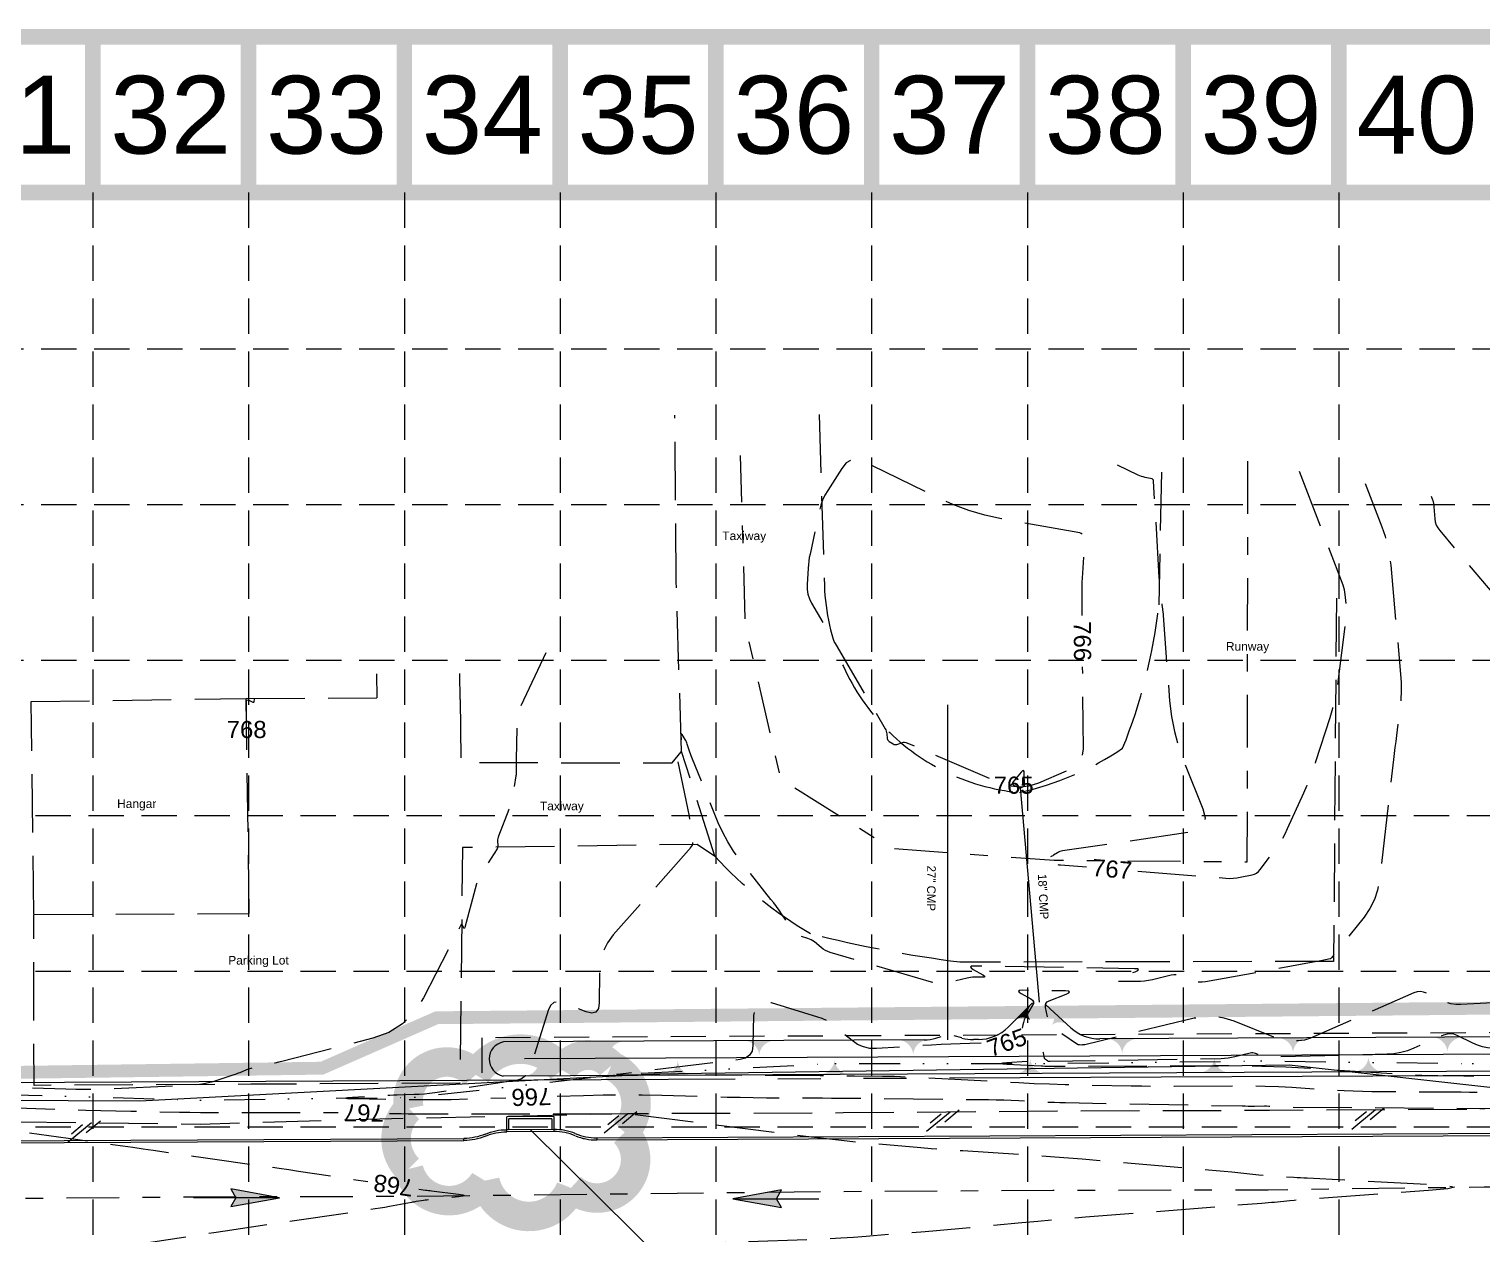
# Model space of a CAD drawing. Header units: feet. Extents: x 47819 to 50150, y 49272 to 50730.
# Drawn here: x 48969.5 to 49308.6, y 50448.3 to 50729.7 of the extents above; entities that cross this region are included whole.
import ezdxf
from ezdxf.enums import TextEntityAlignment as Align

# ---------------------------------------------------------------- set-up
doc = ezdxf.new("R2010")
doc.units = ezdxf.units.FT
doc.header["$MEASUREMENT"] = 0
for name, pattern in [('DGN Style 2', [13.64237, 8.185422, -5.456948]), ('DGN Style 3', [19.099317, 13.64237, -5.456948]), ('DGN Style 6', [25.947787, 0.013642, -5.456948, 9.549659, -5.456948, 0.013642, -5.456948]), ('DGN Style 7', [27.284739, 12.278133, -5.456948, 4.092711, -5.456948]), ('HIDDEN', [0.375, 0.25, -0.125]), ('R W Line', [250, 200, -10, 10, -10, 10, -10])]:
    doc.linetypes.add(name, pattern=pattern)
for name, color, linetype in [('BASE', 7, 'Continuous'), ('GRID', 254, 'HIDDEN'), ('LEGEND', 7, 'Continuous')]:
    doc.layers.add(name, color=color, linetype=linetype)
for name, color, linetype, lineweight in [('Level 1', 1, 'Continuous', 0), ('Level 13', 1, 'Continuous', 0), ('Level 14', 1, 'Continuous', 0), ('Level 21', 1, 'Continuous', 0), ('Level 22', 1, 'Continuous', 0), ('Level 30', 1, 'Continuous', 0), ('Level 4', 1, 'Continuous', 0), ('Level 43', 1, 'Continuous', 0), ('Level 45', 1, 'Continuous', 0), ('Level 52', 1, 'Continuous', 0), ('Level 63', 1, 'Continuous', 0), ('Level 8', 1, 'Continuous', 0)]:
    doc.layers.add(name, color=color, linetype=linetype, lineweight=lineweight)
doc.styles.get("Standard").update_dxf_attribs({"font": 'ARIAL.TTF'})
doc.styles.add('Style-WORKING', font='WORKING.shx')
doc.linetypes.add('{-BT-}', pattern='A,20,-3,["BT",Style-WORKING,S=3,R=0,X=-2.504,Y=-1.5],-3', length=26)

msp = doc.modelspace()

# ---------------------------------------------------------------- hatches: boundary and pattern name
at = {"layer": 'Level 30', "linetype": 'Continuous', "lineweight": 0}
for points in [[(49203.61, 50502.01, 0.448688), (49203.57, 50497.85, 0.448688), (49199.41, 50497.98), (49199.4, 50497.98)], [(49212.05, 50496.9, 0.448688), (49207.89, 50496.71, 0.448688), (49207.8, 50500.87), (49207.8, 50500.87)], [(49108.69, 50493.26, 0.448688), (49104.82, 50489.31, 0.448688), (49100.96, 50493.26)], [(49143.8, 50493.43, 0.448688), (49139.94, 50489.48, 0.448688), (49136.08, 50493.43)], [(49179.72, 50493.61, 0.448688), (49175.86, 50489.66, 0.448688), (49172, 50493.61)], [(49228.52, 50493.86, 0.448688), (49224.66, 50489.9, 0.448688), (49220.8, 50493.86)], [(49268.4, 50494.06, 0.448688), (49264.54, 50490.1, 0.448688), (49260.68, 50494.06)], [(49304.44, 50494.24, 0.448688), (49300.57, 50490.28, 0.448688), (49296.71, 50494.24)], [(49084.71, 50485.18, 0.448688), (49088.57, 50489.13, 0.448688), (49092.43, 50485.18)], [(49117.08, 50485.34, 0.448688), (49120.94, 50489.29, 0.448688), (49124.8, 50485.34)], [(49153.67, 50485.52, 0.448688), (49157.53, 50489.48, 0.448688), (49161.39, 50485.52)], [(49199.35, 50485.75, 0.448688), (49203.21, 50489.7, 0.448688), (49207.07, 50485.75)], [(49242.3, 50485.96, 0.448688), (49246.16, 50489.92, 0.448688), (49250.02, 50485.96)], [(49278.28, 50486.14, 0.448688), (49282.14, 50490.1, 0.448688), (49286, 50486.14)]]:
    msp.add_hatch(color=5, dxfattribs=at).paths.add_polyline_path(points)
at = {"layer": 'Level 52', "linetype": 'Continuous', "lineweight": 0}
for points in [[(49016.62, 50458.81), (49017.76, 50456.74), (49016.62, 50454.67), (49027.97, 50456.74)], [(49145.12, 50454.46), (49143.98, 50456.52), (49145.12, 50458.6), (49133.77, 50456.53)]]:
    msp.add_hatch(color=7, dxfattribs=at).paths.add_polyline_path(points)

# ---------------------------------------------------------------- linework, layer by layer
at = {"layer": 'BASE', "const_width": 3.64}
for points in [[(47820.86, 49273.44), (50147.9, 49273.44), (50147.9, 50727.84), (47820.86, 50727.84)], [(47857.14, 49309.79), (50111.64, 49309.73), (50111.6, 50691.5), (47857.6, 50691.54)]]:
    msp.add_lwpolyline(points, close=True, dxfattribs=at)
for points in [[(48984.38, 50691.48), (48984.38, 50727.84)], [(49020.74, 50691.48), (49020.74, 50727.84)], [(49057.1, 50691.48), (49057.1, 50727.84)], [(49093.46, 50691.48), (49093.46, 50727.84)], [(49129.82, 50691.48), (49129.82, 50727.84)], [(49166.18, 50691.48), (49166.18, 50727.84)], [(49202.54, 50691.48), (49202.54, 50727.84)], [(49238.9, 50691.48), (49238.9, 50727.84)], [(49275.26, 50691.48), (49275.26, 50727.84)]]:
    msp.add_lwpolyline(points, dxfattribs=at)
at = {"layer": 'GRID', "color": 252, "linetype": 'HIDDEN', "lineweight": 0, "ltscale": 33}
for p, q in [((48984.38, 50691.48), (48984.38, 49418.72)), ((49020.74, 50691.48), (49020.74, 49418.72)), ((49057.1, 50691.48), (49057.1, 49418.72)), ((49093.46, 50691.48), (49093.46, 49418.72)), ((49129.82, 50691.48), (49129.82, 49418.72)), ((49166.18, 50691.48), (49166.18, 49418.72)), ((49202.54, 50691.48), (49202.54, 49418.72)), ((49238.9, 50691.48), (49238.9, 49418.72)), ((49275.26, 50691.48), (49275.26, 49418.72)), ((47858.56, 50655), (50112.88, 50655)), ((47858.56, 50618.64), (50112.88, 50618.64)), ((47858.56, 50582.28), (50112.88, 50582.28)), ((47857.22, 50546.04), (50111.54, 50546.04)), ((47857.22, 50509.68), (50111.54, 50509.68)), ((47857.22, 50473.32), (50111.54, 50473.32))]:
    msp.add_line(p, q, dxfattribs=at)
at = {"layer": 'LEGEND', "color": 170, "ltscale": 100, "const_width": 6.89}
msp.add_lwpolyline([(49073.75, 50485.44, 0.520567), (49073.75, 50485.44, 0.765195), (49058.16, 50477.59, 0.417879), (49058.06, 50463.46, 0.6649), (49075.88, 50460.74, 0.744833), (49095.98, 50459.05, 0.975642), (49108.5, 50471.99, 0.520567), (49105.39, 50487.57, 0.520567), (49093.95, 50486.53, 0.540264), (49073.75, 50485.44)], format="xyb", close=True, dxfattribs=at)
at = {"layer": 'Level 1', "color": 253, "linetype": 'DGN Style 7', "lineweight": 0, "flags": 128}
for points in [[(49253.91, 50628.74), (49253.85, 50571.22), (49253.79, 50535.12), (49208.76, 50535.51), (49170.92, 50538.24), (49145.03, 50554.39), (49136.71, 50590.43), (49135.58, 50630.04)], [(47886.91, 50451.69), (47903.12, 50451.73), (47952.27, 50452.33), (48005.73, 50452.3), (48055.73, 50452.68), (48128.69, 50452.89), (48181.57, 50453.22), (48362.07, 50454.27), (48413.92, 50454.23), (48463.9, 50454.62), (48513.7, 50454.83), (48562.97, 50455.28), (48613.81, 50455.44), (48665.23, 50455.82), (48709.4, 50454.27), (48747.01, 50455.15), (48810.68, 50455.63), (48860.54, 50456), (48910.08, 50456.16), (48958.6, 50456.55), (49009.67, 50456.96), (49059.25, 50457.11), (49108.65, 50457.69), (49158.42, 50458.22), (49208.5, 50458.52), (49258.75, 50458.63), (49309.17, 50459.28), (49359.34, 50459.39), (49409.52, 50459.97), (49461, 50460.23), (49511.13, 50460.45), (49562.4, 50460.61), (49612.73, 50461.19), (49662.55, 50461.58), (49712.79, 50461.63), (49763.97, 50462.42), (49814.97, 50462.05), (49865.16, 50462.48), (49916.23, 50462.88), (49966.65, 50462.95), (50016.35, 50463.19), (50066.88, 50463.31), (50068.94, 50463.32)]]:
    msp.add_lwpolyline(points, dxfattribs=at)
at = {"layer": 'Level 13', "color": 7, "linetype": 'DGN Style 3', "lineweight": 0}
for p, q in [((49120.56, 50600.56), (49120.23, 50639.49)), ((49153.92, 50639.68), (49155.15, 50599.7)), ((49233.8, 50626.19), (49233.19, 50595.22)), ((49121.79, 50560.97), (49120.56, 50600.56)), ((49274.67, 50596.78), (49273.99, 50511.9)), ((49050.61, 50579.06), (49050.64, 50573.48)), ((49070.14, 50573.13), (49070.07, 50579.17)), ((49020.19, 50573.3), (49050.64, 50573.48)), ((49129.56, 50536.52), (49121.79, 50560.97)), ((49234.43, 50511.86), (49186.78, 50511.73)), ((49273.99, 50511.9), (49234.43, 50511.86)), ((49109.26, 50476.34), (49103.77, 50471.79)), ((49107.17, 50475.9), (49104.58, 50473.76)), ((49111.36, 50476.77), (49108.02, 50474)), ((49184.48, 50476.73), (49178.99, 50472.19)), ((49182.39, 50476.3), (49179.8, 50474.15)), ((49186.57, 50477.17), (49183.23, 50474.4)), ((49283.75, 50477.25), (49278.26, 50472.7)), ((49281.66, 50476.81), (49279.07, 50474.67)), ((49285.85, 50477.68), (49282.51, 50474.91)), ((48984.06, 50474.2), (48978.57, 50469.66)), ((48981.97, 50473.77), (48979.38, 50471.62)), ((48986.15, 50474.64), (48982.81, 50471.87))]:
    msp.add_line(p, q, dxfattribs=at)
at = {"layer": 'Level 13', "color": 7, "linetype": 'Continuous', "lineweight": 0}
for p, q in [((49092, 50472.7), (49081, 50472.64)), ((49092, 50472.2), (49081, 50472.14)), ((49102.01, 50470.75), (49384.37, 50472.15)), ((49102.01, 50470.25), (49384.38, 50471.65)), ((48787.94, 50469.18), (49071.01, 50470.59)), ((48787.95, 50468.68), (49071.01, 50470.09))]:
    msp.add_line(p, q, dxfattribs=at)
at = {"layer": 'Level 13', "color": 7, "linetype": 'DGN Style 3', "lineweight": 0, "flags": 128}
for points in [[(49070.14, 50573.13), (49070.3, 50558.36), (49119.65, 50558.32), (49121.72, 50560.9)], [(49129.49, 50536.55), (49125.41, 50539.27), (49070.67, 50538.5), (49070.07, 50483.51), (49021.27, 50483.23), (48970.65, 50482.98), (48970.62, 50522.71)], [(50068.94, 50481.76), (50067.34, 50481.74), (50017.94, 50481.27), (49967.1, 50480.69), (49917.6, 50481.94), (49865.94, 50480.33), (49815.12, 50480.4), (49764.43, 50480.45), (49713.38, 50478.9), (49662.45, 50479.37), (49613.29, 50479.26), (49563.27, 50479.25), (49511.45, 50477.83), (49460.95, 50477.72), (49410.04, 50476.89), (49359.97, 50477.76), (49308.44, 50477.37), (49259.06, 50477.12), (49209.46, 50476.93), (49159.5, 50476.54), (49109.26, 50476.34), (49059.66, 50475.3), (49009.48, 50473.88), (48958.64, 50474.53), (48911.06, 50475.32), (48860.48, 50474.82), (48810.95, 50473.12), (48768.75, 50472.52), (48763.66, 50475.32)]]:
    msp.add_lwpolyline(points, dxfattribs=at)
at = {"layer": 'Level 13', "color": 7, "linetype": 'DGN Style 3', "lineweight": 0}
for centre, radius, start, end in [((49205.57, 50601.57), 50.46, 182.1266, 264.4073), ((49110.11, 50608.35), 123.78, 337.8579, 353.9115), ((49185.32, 50620.36), 70.69, 282.527, 303.9145)]:
    msp.add_arc(centre, radius, start, end, dxfattribs=at)
at = {"layer": 'Level 13', "color": 7, "linetype": 'DGN Style 3', "lineweight": 0, "extrusion": (0, 0, -1)}
for centre, radius, start, end in [((-49200.8, 50601.15), 96.18, 300.5757, 317.7822), ((-49225.03, 50809.2), 299.92, 277.3279, 284.119)]:
    msp.add_arc(centre, radius, start, end, dxfattribs=at)
at = {"layer": 'Level 13', "color": 7, "linetype": 'Continuous', "lineweight": 0, "extrusion": (0, 0, -1)}
for centre, start, end in [((-49070.94, 50483.59), 247.0965, 269.7164), ((-49081.06, 50459.64), 67.0965, 89.7192), ((-49081.06, 50459.14), 67.0965, 89.7164), ((-49070.95, 50483.09), 247.0965, 269.7164)]:
    msp.add_arc(centre, 13, start, end, dxfattribs=at)
at = {"layer": 'Level 13', "color": 7, "linetype": 'Continuous', "lineweight": 0}
for centre, start, end in [((49092.06, 50459.7), 67.6637, 90.2836), ((49092.06, 50459.2), 67.6637, 90.2836), ((49101.94, 50483.74), 247.6637, 270.2836), ((49101.95, 50483.24), 247.6637, 270.2836)]:
    msp.add_arc(centre, 13, start, end, dxfattribs=at)
at = {"layer": 'Level 14', "color": 7, "linetype": 'DGN Style 3', "lineweight": 0}
for p, q in [((48969.96, 50572.62), (49020.19, 50573.3)), ((49020.86, 50523.12), (49020.19, 50573.3)), ((48970.63, 50522.91), (48969.96, 50572.62)), ((48970.63, 50522.91), (49020.86, 50523.12))]:
    msp.add_line(p, q, dxfattribs=at)
at = {"layer": 'Level 21', "color": 35, "linetype": 'DGN Style 3', "lineweight": 0, "flags": 128}
for points in [[(49296.79, 50620.57), (49297.12, 50619.73), (49297.18, 50619.55), (49297.23, 50619.37), (49297.26, 50619.18), (49297.29, 50618.99), (49297.62, 50615.32), (49297.75, 50614.55), (49297.98, 50613.83), (49298.33, 50613.16), (49298.78, 50612.53), (49332.99, 50572.15), (49334.67, 50569.63), (49335.59, 50566.97), (49335.75, 50564.15), (49335.14, 50561.19), (49331.91, 50551.26), (49331.36, 50549.13), (49331.12, 50546.98), (49331.17, 50544.82), (49331.52, 50542.64), (49337.78, 50515.19), (49338.19, 50510.15), (49336.81, 50506.46), (49333.64, 50504.13), (49328.68, 50503.16), (49303.7, 50501.89), (49302.54, 50501.9), (49301.4, 50502.06), (49300.3, 50502.36), (49299.23, 50502.8), (49295.76, 50504.5), (49295.02, 50504.78), (49294.27, 50504.88), (49293.52, 50504.81), (49292.77, 50504.56), (49268.61, 50494.03), (49267.92, 50493.77), (49267.22, 50493.57), (49266.5, 50493.45), (49265.77, 50493.4), (49263.35, 50493.33), (49262.84, 50493.34), (49262.34, 50493.41), (49261.84, 50493.52), (49261.36, 50493.69), (49250.77, 50497.97), (49248.49, 50498.7), (49246.18, 50499.06), (49243.84, 50499.05), (49241.47, 50498.66), (49215.93, 50492.49), (49215.75, 50492.45), (49215.58, 50492.43), (49215.41, 50492.42), (49215.23, 50492.41), (49214.66, 50492.42), (49214.54, 50492.43), (49214.42, 50492.46), (49214.31, 50492.5), (49214.21, 50492.56), (49208.89, 50496.15), (49208.29, 50496.64), (49207.82, 50497.22), (49207.48, 50497.88), (49207.27, 50498.62), (49206.77, 50501.19), (49206.74, 50501.7), (49206.87, 50502.12), (49207.16, 50502.46), (49207.6, 50502.71), (49211.57, 50504.32), (49212.2, 50504.62), (49212.39, 50504.84), (49212.14, 50504.98), (49211.44, 50505.04), (49201.29, 50505.2), (49200.68, 50505.16), (49200.44, 50505.02), (49200.58, 50504.78), (49201.09, 50504.44), (49203.35, 50503.17), (49203.74, 50502.87), (49203.93, 50502.53), (49203.93, 50502.13), (49203.74, 50501.68), (49202.31, 50499.31), (49202.03, 50498.79), (49201.8, 50498.26), (49201.62, 50497.7), (49201.49, 50497.13), (49201.35, 50496.35)], [(49199.32, 50553.1), (49200.53, 50552.58), (49200.68, 50552.53), (49200.83, 50552.51), (49200.98, 50552.53), (49201.13, 50552.58), (49201.62, 50552.79), (49201.71, 50552.84), (49201.78, 50552.92), (49201.82, 50553), (49201.83, 50553.11), (49201.81, 50555.85), (49201.76, 50556.3), (49201.62, 50556.5), (49201.38, 50556.43), (49201.06, 50556.11), (49199.15, 50553.76), (49199.03, 50553.55), (49199.02, 50553.37), (49199.11, 50553.22), (49199.32, 50553.1)], [(49191.72, 50492.86), (49189.11, 50492.79), (49186.87, 50492.72), (49184.64, 50492.63), (49182.4, 50492.52), (49180.17, 50492.39), (49167.32, 50491.58), (49165.75, 50491.62), (49164.27, 50491.95), (49162.88, 50492.55), (49161.59, 50493.45), (49157.51, 50496.83), (49156.6, 50497.51), (49155.65, 50498.08), (49154.64, 50498.57), (49153.59, 50498.95), (49142.76, 50502.28), (49140.98, 50502.56), (49139.69, 50502.15), (49138.9, 50501.06), (49138.61, 50499.28), (49138.48, 50492.33), (49138.27, 50491.01), (49137.7, 50490.01), (49136.76, 50489.34), (49135.46, 50489), (49106.93, 50485.56), (49106.91, 50485.55), (49106.89, 50485.56), (49106.88, 50485.56), (49106.86, 50485.56), (49106.81, 50485.58), (49106.8, 50485.58), (49106.79, 50485.58), (49106.79, 50485.58), (49106.78, 50485.57), (49106.77, 50485.52), (49106.77, 50485.52), (49106.77, 50485.52), (49106.77, 50485.52), (49106.77, 50485.52), (49106.76, 50485.52), (49106.76, 50485.52), (49106.76, 50485.52), (49106.76, 50485.51), (49106.76, 50485.51), (49106.67, 50485.5), (49106.65, 50485.5), (49106.65, 50485.5), (49106.65, 50485.5), (49106.67, 50485.5), (49106.82, 50485.5), (49106.84, 50485.5), (49106.86, 50485.5), (49106.87, 50485.5), (49106.89, 50485.5), (49106.95, 50485.5), (49106.97, 50485.5), (49106.98, 50485.5), (49106.99, 50485.5), (49107, 50485.5), (49154.15, 50485.29), (49156.16, 50485.28), (49158.16, 50485.27), (49160.17, 50485.25), (49162.17, 50485.23), (49168.72, 50485.16), (49170.13, 50485.14), (49171.53, 50485.11), (49172.93, 50485.06), (49174.33, 50484.99), (49200.52, 50483.63), (49204.13, 50483.45), (49207.73, 50483.31), (49211.34, 50483.2), (49214.94, 50483.11), (49226.73, 50482.89), (49229.25, 50482.85), (49231.78, 50482.83), (49234.3, 50482.82), (49236.83, 50482.82), (49251.9, 50482.9), (49254.99, 50482.89), (49258.07, 50482.83), (49261.15, 50482.71), (49264.23, 50482.54), (49274.29, 50481.9), (49276.45, 50481.78), (49278.61, 50481.69), (49280.76, 50481.63), (49282.92, 50481.59), (49303.78, 50481.44), (49305.75, 50481.42), (49307.53, 50481.4)]]:
    msp.add_lwpolyline(points, dxfattribs=at)
at = {"layer": 'Level 22', "color": 35, "linetype": 'DGN Style 3', "lineweight": 0, "flags": 128}
for points in [[(49215.33, 50592.72), (49215.29, 50598.23), (49215.29, 50599.33), (49215.32, 50600.42), (49215.37, 50601.52), (49215.44, 50602.61), (49215.73, 50606.49), (49215.77, 50607.11), (49215.78, 50607.72), (49215.78, 50608.34), (49215.75, 50608.96), (49215.64, 50610.97), (49215.56, 50611.35), (49215.39, 50611.65), (49215.11, 50611.86), (49214.74, 50611.98), (49196.49, 50615.3), (49192.62, 50616.14), (49188.84, 50617.24), (49185.14, 50618.6), (49181.53, 50620.22), (49164.51, 50628.56), (49162.93, 50629.08), (49161.51, 50629.01), (49160.26, 50628.33), (49159.18, 50627.06), (49155.92, 50621.93), (49155.28, 50620.81), (49154.74, 50619.65), (49154.31, 50618.44), (49153.98, 50617.19), (49151.79, 50607.05), (49151.63, 50606.24), (49151.51, 50605.43), (49151.41, 50604.61), (49151.34, 50603.79)], [(49223.5, 50627.93), (49228.3, 50625.58), (49228.69, 50625.4), (49229.09, 50625.26), (49229.5, 50625.14), (49229.91, 50625.05), (49231.3, 50624.8), (49231.56, 50624.71), (49231.75, 50624.57), (49231.87, 50624.36), (49231.92, 50624.09), (49233.22, 50601.56), (49233.26, 50600.93), (49233.31, 50600.31), (49233.37, 50599.69), (49233.44, 50599.07), (49233.71, 50596.78), (49233.75, 50596.48), (49233.79, 50596.18), (49233.83, 50595.88), (49233.87, 50595.58), (49234.02, 50594.61), (49234.05, 50594.4), (49234.07, 50594.19), (49234.1, 50593.98), (49234.11, 50593.77), (49235.74, 50572.78), (49236.16, 50569.16), (49236.85, 50565.6), (49237.81, 50562.11), (49239.04, 50558.67), (49243.49, 50547.56), (49244.01, 50545.43), (49243.65, 50543.81), (49242.42, 50542.68), (49240.32, 50542.06), (49210.71, 50537.75), (49210.39, 50537.68), (49210.09, 50537.59), (49209.81, 50537.46), (49209.53, 50537.3), (49208.65, 50536.72), (49208.46, 50536.6), (49208.26, 50536.5), (49208.05, 50536.4), (49207.84, 50536.33), (49206.56, 50535.89), (49206.35, 50535.8), (49206.28, 50535.69), (49206.34, 50535.57), (49206.53, 50535.45), (49207.56, 50534.92), (49207.79, 50534.82), (49208.02, 50534.74), (49208.26, 50534.68), (49208.5, 50534.65), (49209.44, 50534.56), (49209.64, 50534.54), (49209.84, 50534.52), (49210.04, 50534.5), (49210.24, 50534.48), (49216.32, 50533.99)], [(49228.28, 50533.03), (49248.84, 50531.37), (49249.7, 50531.33), (49250.55, 50531.36), (49251.39, 50531.44), (49252.23, 50531.58), (49254.98, 50532.16), (49255.53, 50532.32), (49256.04, 50532.58), (49256.48, 50532.93), (49256.87, 50533.37), (49260.59, 50538.37), (49261.35, 50539.47), (49262.06, 50540.59), (49262.7, 50541.76), (49263.28, 50542.96), (49267.06, 50551.29), (49267.84, 50553.09), (49268.57, 50554.9), (49269.25, 50556.74), (49269.87, 50558.6), (49273.17, 50568.88), (49273.83, 50571.1), (49274.38, 50573.34), (49274.82, 50575.6), (49275.16, 50577.88), (49276.91, 50591.69), (49276.99, 50592.5), (49277.03, 50593.31), (49277.02, 50594.13), (49276.97, 50594.94), (49276.73, 50597.6), (49276.66, 50598.16), (49276.55, 50598.72), (49276.4, 50599.27), (49276.21, 50599.8), (49265.97, 50626.45)], [(49281.38, 50623.51), (49285.27, 50613.39), (49286.03, 50611.21), (49286.63, 50608.98), (49287.07, 50606.72), (49287.36, 50604.43), (49289.64, 50579.05), (49289.77, 50577.07), (49289.78, 50575.08), (49289.7, 50573.1), (49289.5, 50571.12), (49288.68, 50564.66), (49288.51, 50563.28), (49288.34, 50561.89), (49288.17, 50560.51), (49288.01, 50559.12), (49284.73, 50530.96), (49284.29, 50528.6), (49283.54, 50526.37), (49282.49, 50524.27), (49281.12, 50522.29), (49274.2, 50513.63), (49274.1, 50513.51), (49274.01, 50513.39), (49273.92, 50513.26), (49273.82, 50513.14), (49273.53, 50512.74), (49273.46, 50512.66), (49273.38, 50512.6), (49273.29, 50512.56), (49273.19, 50512.53), (49271.06, 50512.08), (49270.61, 50511.99), (49270.15, 50511.9), (49269.7, 50511.81), (49269.24, 50511.73), (49244.11, 50507.17), (49243.29, 50507.07), (49242.48, 50507.1), (49241.69, 50507.24), (49240.9, 50507.49), (49238.36, 50508.52), (49237.81, 50508.7), (49237.26, 50508.78), (49236.7, 50508.78), (49236.13, 50508.69), (49231.77, 50507.63), (49230.83, 50507.44), (49229.88, 50507.3), (49228.93, 50507.22), (49227.97, 50507.21), (49223.87, 50507.26), (49223.2, 50507.31), (49222.95, 50507.45), (49223.13, 50507.66), (49223.74, 50507.95), (49227.66, 50509.53), (49228.28, 50509.83), (49228.47, 50510.05), (49228.22, 50510.19), (49227.53, 50510.24), (49190.1, 50510.83), (49189.49, 50510.79), (49189.25, 50510.65), (49189.39, 50510.41), (49189.89, 50510.08), (49192.15, 50508.81), (49192.51, 50508.57), (49192.6, 50508.4), (49192.43, 50508.29), (49192.01, 50508.25), (49190.09, 50508.23), (49189.68, 50508.22), (49189.27, 50508.18), (49188.87, 50508.12), (49188.47, 50508.04), (49183.99, 50507), (49183.03, 50506.84), (49182.07, 50506.8), (49181.12, 50506.89), (49180.18, 50507.11), (49156.53, 50514.02), (49155.94, 50514.22), (49155.39, 50514.48), (49154.86, 50514.79), (49154.37, 50515.16), (49152.8, 50516.47), (49152.45, 50516.73), (49152.08, 50516.95), (49151.7, 50517.13), (49151.29, 50517.28), (49149.26, 50517.91), (49148.84, 50518.07), (49148.48, 50518.3), (49148.16, 50518.58), (49147.88, 50518.93), (49145.15, 50523.01), (49144.56, 50523.88), (49143.95, 50524.74), (49143.32, 50525.58), (49142.68, 50526.42), (49135.39, 50535.68), (49133.91, 50537.71), (49132.58, 50539.82), (49131.4, 50542.03), (49130.38, 50544.33), (49124.24, 50559.53), (49124.07, 50559.95), (49123.91, 50560.38), (49123.76, 50560.8), (49123.61, 50561.23), (49123.15, 50562.64), (49123.04, 50562.94), (49122.92, 50563.23), (49122.78, 50563.52), (49122.62, 50563.79), (49121.95, 50564.92), (49121.82, 50565.09), (49121.73, 50565.14), (49121.68, 50565.05), (49121.67, 50564.84), (49121.73, 50561.4), (49121.71, 50561.16), (49121.66, 50560.94), (49121.56, 50560.73), (49121.43, 50560.53), (49120.93, 50559.91), (49120.84, 50559.77), (49120.79, 50559.63), (49120.77, 50559.47), (49120.79, 50559.31), (49123.55, 50545.82), (49123.67, 50545.19), (49123.78, 50544.55), (49123.88, 50543.91), (49123.96, 50543.27), (49124.26, 50540.56), (49124.28, 50540.41), (49124.29, 50540.26), (49124.3, 50540.11), (49124.31, 50539.96), (49124.35, 50539.47), (49124.35, 50539.37), (49124.33, 50539.27), (49124.3, 50539.17), (49124.25, 50539.08), (49123.82, 50538.42), (49123.73, 50538.28), (49123.63, 50538.14), (49123.53, 50538.01), (49123.42, 50537.88), (49105.85, 50518.12), (49104.49, 50516.29), (49103.51, 50514.32), (49102.91, 50512.2), (49102.69, 50509.93), (49102.6, 50502.27), (49102.39, 50500.91), (49101.81, 50500.1), (49100.84, 50499.85), (49099.5, 50500.15), (49093.94, 50502.26), (49092.85, 50502.5), (49091.96, 50502.33), (49091.27, 50501.74), (49090.78, 50500.73), (49086.17, 50486.23), (49086.04, 50485.91), (49085.87, 50485.63), (49085.64, 50485.39), (49085.38, 50485.18), (49084.42, 50484.54), (49084.21, 50484.42), (49083.99, 50484.32), (49083.77, 50484.25), (49083.53, 50484.2), (49064.18, 50481.26), (49062.98, 50481.1), (49061.78, 50480.97), (49060.58, 50480.88), (49059.37, 50480.83), (49055.43, 50480.71), (49054.59, 50480.68), (49053.74, 50480.65), (49052.9, 50480.61), (49052.05, 50480.56), (49044.98, 50480.15), (49043.84, 50480.07), (49043.46, 50480.01), (49043.84, 50479.96), (49044.98, 50479.92), (49057.49, 50479.7), (49058.53, 50479.68), (49059.58, 50479.67), (49060.63, 50479.66), (49061.68, 50479.66), (49065.1, 50479.66), (49065.83, 50479.66), (49066.56, 50479.67), (49067.29, 50479.68), (49068.03, 50479.7), (49080.76, 50480.09)], [(49151.34, 50603.79), (49151.11, 50599.95), (49151.12, 50598.79), (49151.3, 50597.67), (49151.64, 50596.6), (49152.15, 50595.56), (49169.32, 50566.28), (49169.47, 50565.99), (49169.58, 50565.69), (49169.67, 50565.38), (49169.71, 50565.05), (49169.82, 50563.98), (49169.86, 50563.77), (49169.95, 50563.58), (49170.08, 50563.42), (49170.26, 50563.28), (49171.22, 50562.71), (49171.42, 50562.61), (49171.64, 50562.56), (49171.86, 50562.56), (49172.08, 50562.61), (49173.34, 50563.03), (49173.61, 50563.1), (49173.88, 50563.11), (49174.14, 50563.08), (49174.41, 50562.99), (49196.23, 50553.65), (49198.47, 50552.93), (49200.71, 50552.7), (49202.95, 50552.94), (49205.19, 50553.67), (49212.49, 50556.83), (49213.86, 50557.63), (49214.83, 50558.7), (49215.41, 50560.02), (49215.59, 50561.59), (49215.43, 50580.72)], [(49090.09, 50583.98), (49083.57, 50570.19), (49083.53, 50570.08), (49083.49, 50569.96), (49083.46, 50569.85), (49083.44, 50569.73), (49083.39, 50569.34), (49083.38, 50569.26), (49083.38, 50569.17), (49083.37, 50569.09), (49083.37, 50569), (49083.17, 50559.12), (49083.16, 50558.73), (49083.16, 50558.35), (49083.16, 50557.96), (49083.17, 50557.58), (49083.19, 50556.32), (49083.19, 50556.06), (49083.18, 50555.79), (49083.16, 50555.52), (49083.13, 50555.25), (49082.48, 50550.95), (49082.32, 50550.03), (49082.1, 50549.13), (49081.84, 50548.24), (49081.52, 50547.37), (49079.06, 50541.2), (49078.96, 50540.92), (49078.9, 50540.63), (49078.87, 50540.33), (49078.87, 50540.03), (49078.94, 50539.04), (49078.94, 50538.83), (49078.91, 50538.63), (49078.84, 50538.44), (49078.74, 50538.26), (49075.6, 50533.36), (49074.97, 50532.29), (49074.42, 50531.18), (49073.97, 50530.04), (49073.61, 50528.85), (49071.23, 50519.86), (49071.16, 50519.69), (49071.09, 50519.63), (49071.01, 50519.68), (49070.92, 50519.84), (49070.61, 50520.54), (49070.54, 50520.66), (49070.47, 50520.7), (49070.4, 50520.66), (49070.32, 50520.55), (49061.53, 50503.4), (49059.38, 50500.06), (49056.7, 50497.38), (49053.5, 50495.36), (49049.76, 50494.01), (49028.53, 50488.6), (49027.69, 50488.39), (49026.85, 50488.19), (49026.01, 50488), (49025.17, 50487.81), (49022.27, 50487.2), (49021.75, 50487.07), (49021.25, 50486.93), (49020.75, 50486.77), (49020.26, 50486.58), (49018.66, 50485.94), (49018.32, 50485.8), (49017.97, 50485.67), (49017.62, 50485.55), (49017.27, 50485.43), (49012.42, 50483.85), (49011.38, 50483.55), (49010.32, 50483.32), (49009.25, 50483.16), (49008.16, 50483.07), (48987.47, 50482.13), (48985.11, 50482.05), (48982.76, 50482.01), (48980.4, 50482.02), (48978.04, 50482.07), (48970.33, 50482.33), (48968.74, 50482.53), (48967.26, 50482.99), (48965.9, 50483.74), (48964.66, 50484.75), (48957.72, 50491.55), (48956.16, 50492.76), (48954.47, 50493.5), (48952.65, 50493.75), (48950.69, 50493.52), (48924.83, 50487.49), (48922.95, 50487.06), (48921.07, 50486.65), (48919.19, 50486.26), (48917.31, 50485.88), (48909.08, 50484.28), (48908.79, 50484.22), (48908.5, 50484.16), (48908.22, 50484.09), (48907.93, 50484.01), (48907, 50483.74), (48906.8, 50483.69), (48906.6, 50483.65), (48906.4, 50483.63), (48906.19, 50483.61), (48871.51, 50482.8), (48870.24, 50482.77), (48868.98, 50482.72), (48867.71, 50482.67), (48866.45, 50482.61), (48860.69, 50482.3), (48860.61, 50482.3), (48860.54, 50482.29), (48860.47, 50482.28), (48860.39, 50482.27), (48860.16, 50482.24), (48860.1, 50482.24), (48860.05, 50482.23), (48860, 50482.22), (48859.95, 50482.21), (48858.79, 50482.03), (48858.54, 50481.99), (48858.29, 50481.96), (48858.04, 50481.92), (48857.79, 50481.89), (48851.41, 50481.02), (48851.4, 50481.02), (48851.4, 50481.02), (48851.4, 50481.02), (48851.41, 50481.02), (48851.42, 50481.02), (48851.42, 50481.02), (48851.42, 50481.02), (48851.42, 50481.02), (48851.43, 50481.02), (48857.04, 50480.61), (48857.4, 50480.59), (48857.76, 50480.57), (48858.12, 50480.56), (48858.48, 50480.55), (48859.65, 50480.55), (48859.91, 50480.54), (48860.16, 50480.54), (48860.41, 50480.54), (48860.66, 50480.54), (48863.16, 50480.5), (48863.7, 50480.49), (48864.23, 50480.49), (48864.77, 50480.48), (48865.3, 50480.48), (48900.89, 50480.5), (48905.19, 50480.47), (48909.49, 50480.36), (48913.79, 50480.19), (48918.09, 50479.95), (48932.17, 50479.04), (48935.15, 50478.86), (48938.13, 50478.7), (48941.11, 50478.57), (48944.1, 50478.46), (48953.84, 50478.14), (48955.93, 50478.07), (48958.01, 50478), (48960.1, 50477.94), (48962.19, 50477.87), (48979.29, 50477.3), (48982.77, 50477.19), (48986.26, 50477.1), (48989.74, 50477.02), (48993.23, 50476.95), (49004.61, 50476.75), (49007.05, 50476.72), (49009.49, 50476.69), (49011.93, 50476.67), (49014.37, 50476.66), (49039.52, 50476.62), (49041.66, 50476.62)], [(49020.28, 50566.09), (49020.25, 50572.6), (49020.28, 50572.84), (49020.38, 50572.97), (49020.54, 50573.01), (49020.77, 50572.94), (49021.75, 50572.51), (49021.86, 50572.48), (49021.95, 50572.5), (49022.01, 50572.56), (49022.05, 50572.67), (49022.16, 50573.3)], [(48958.53, 50522.66), (48961.1, 50522.68), (48961.13, 50522.68), (48961.17, 50522.68), (48961.2, 50522.68), (48961.23, 50522.68), (48961.34, 50522.68), (48961.36, 50522.68), (48961.36, 50522.68), (48961.36, 50522.67), (48961.34, 50522.67), (48959.08, 50521.99), (48958.6, 50521.84), (48958.13, 50521.67), (48957.66, 50521.48), (48957.2, 50521.27), (48936.1, 50511.25), (48932.54, 50509.7), (48928.9, 50508.37), (48925.19, 50507.28), (48921.39, 50506.42), (48904.51, 50503.13), (48904.02, 50503.03), (48903.53, 50502.92), (48903.04, 50502.79), (48902.56, 50502.66), (48900.98, 50502.21), (48900.65, 50502.1), (48900.32, 50501.98), (48900, 50501.84), (48899.68, 50501.68), (48893.48, 50498.41), (48892.13, 50497.79), (48890.74, 50497.32), (48889.3, 50497.01), (48887.82, 50496.85), (48866.07, 50495.68), (48865.28, 50495.63), (48864.49, 50495.57), (48863.7, 50495.49), (48862.92, 50495.39), (48860.35, 50495.06), (48859.8, 50494.99), (48859.25, 50494.91), (48858.7, 50494.83), (48858.15, 50494.75), (48848.51, 50493.24), (48848.13, 50493.21), (48847.77, 50493.23), (48847.41, 50493.31), (48847.06, 50493.45), (48845.93, 50493.98), (48845.69, 50494.07), (48845.44, 50494.11), (48845.19, 50494.11), (48844.93, 50494.06), (48843.39, 50493.64), (48843.06, 50493.55), (48842.73, 50493.48), (48842.39, 50493.42), (48842.05, 50493.38), (48815.68, 50490.42), (48815.24, 50490.37), (48814.81, 50490.33), (48814.37, 50490.29), (48813.94, 50490.25), (48812.51, 50490.13), (48812.21, 50490.1), (48811.91, 50490.05), (48811.61, 50490), (48811.31, 50489.93), (48799.3, 50486.99), (48797.95, 50486.71), (48796.6, 50486.52), (48795.24, 50486.42), (48793.86, 50486.41), (48788.58, 50486.55), (48788.01, 50486.54), (48787.45, 50486.46), (48786.9, 50486.33), (48786.36, 50486.14), (48784.63, 50485.4), (48784.25, 50485.27), (48783.87, 50485.17), (48783.47, 50485.11), (48783.07, 50485.08), (48773.88, 50485.02), (48773.27, 50484.95), (48772.74, 50484.74), (48772.28, 50484.4), (48771.89, 50483.92), (48770.54, 50481.81), (48770.44, 50481.6), (48770.39, 50481.37), (48770.4, 50481.15), (48770.47, 50480.92), (48770.8, 50480.15), (48770.84, 50480), (48770.82, 50479.89), (48770.73, 50479.82), (48770.59, 50479.77), (48763.88, 50478.84), (48763.63, 50478.76), (48763.44, 50478.63), (48763.32, 50478.43), (48763.27, 50478.17), (48763.22, 50477.21), (48763.24, 50477.03), (48763.31, 50476.89), (48763.43, 50476.8), (48763.61, 50476.76), (48771.51, 50475.93), (48771.52, 50475.93), (48771.53, 50475.92), (48771.53, 50475.92), (48771.53, 50475.91), (48771.52, 50475.88), (48771.52, 50475.87), (48771.52, 50475.87), (48771.52, 50475.86), (48771.53, 50475.86), (48772.32, 50475.42), (48772.5, 50475.34), (48772.67, 50475.28), (48772.86, 50475.25), (48773.05, 50475.23), (48783.47, 50475.26), (48783.49, 50475.26), (48783.5, 50475.27), (48783.5, 50475.28), (48783.48, 50475.29), (48783.39, 50475.34), (48783.37, 50475.35), (48783.37, 50475.36), (48783.37, 50475.36), (48783.39, 50475.37), (48789.05, 50475.83), (48790.26, 50475.94), (48791.47, 50476.06), (48792.68, 50476.21), (48793.88, 50476.37), (48810.26, 50478.71), (48810.32, 50478.71), (48810.37, 50478.71), (48810.42, 50478.7), (48810.47, 50478.68), (48810.63, 50478.63), (48810.67, 50478.62), (48810.71, 50478.61), (48810.74, 50478.6), (48810.78, 50478.6), (48827.37, 50477.38), (48830.93, 50477.15), (48834.49, 50476.98), (48838.05, 50476.87), (48841.61, 50476.82), (48854.75, 50476.73), (48857.56, 50476.71), (48860.37, 50476.68), (48863.19, 50476.65), (48866, 50476.61), (48902.46, 50476.08), (48903.43, 50476.07), (48904.39, 50476.06), (48905.36, 50476.05), (48906.33, 50476.05), (48909.61, 50476.05), (48910.22, 50476.05), (48910.84, 50476.04), (48911.45, 50476.01), (48912.06, 50475.98), (48914.06, 50475.85), (48914.49, 50475.82), (48914.91, 50475.8), (48915.34, 50475.78), (48915.77, 50475.76), (48945.43, 50474.8), (48946.96, 50474.73), (48948.49, 50474.63), (48950.01, 50474.5), (48951.54, 50474.34), (48956.51, 50473.75), (48957.57, 50473.62), (48958.64, 50473.48), (48959.7, 50473.34), (48960.76, 50473.19), (48989, 50469.19), (48991.38, 50468.86), (48993.75, 50468.52), (48996.12, 50468.17), (48998.5, 50467.83), (49006.25, 50466.69), (49007.91, 50466.45), (49009.57, 50466.21), (49011.23, 50465.97), (49012.89, 50465.74), (49023.4, 50464.28), (49025.65, 50463.96), (49027.9, 50463.64), (49030.15, 50463.31), (49032.4, 50462.97), (49048.61, 50460.51)], [(49331.07, 50491.98), (49328.9, 50491.66), (49326.59, 50491.38), (49324.26, 50491.22), (49321.94, 50491.16), (49319.61, 50491.22), (49311.19, 50491.64), (49309.97, 50491.77), (49308.77, 50492.01), (49307.62, 50492.37), (49306.49, 50492.86), (49302.85, 50494.63), (49302.07, 50494.92), (49301.29, 50495.03), (49300.5, 50494.96), (49299.7, 50494.7), (49292.73, 50491.66), (49291.22, 50491.09), (49289.68, 50490.66), (49288.1, 50490.39), (49286.49, 50490.27), (49258.93, 50489.54), (49258.47, 50489.55), (49258.03, 50489.6), (49257.59, 50489.71), (49257.17, 50489.86), (49255.78, 50490.42), (49255.48, 50490.51), (49255.18, 50490.56), (49254.88, 50490.56), (49254.57, 50490.51), (49250.93, 50489.63), (49250.15, 50489.46), (49249.36, 50489.34), (49248.57, 50489.26), (49247.77, 50489.22), (49207.8, 50488.53), (49207.64, 50488.54), (49207.48, 50488.57), (49207.34, 50488.63), (49207.19, 50488.71), (49206.74, 50489.01), (49206.65, 50489.09), (49206.59, 50489.17), (49206.54, 50489.27), (49206.5, 50489.37), (49206.27, 50490.6), (49206.22, 50490.8), (49206.17, 50490.86), (49206.12, 50490.8), (49206.07, 50490.6), (49205.84, 50489.24), (49205.76, 50488.99), (49205.62, 50488.81), (49205.42, 50488.7), (49205.16, 50488.66), (49204.21, 50488.63), (49204.01, 50488.63), (49203.8, 50488.62), (49203.6, 50488.61), (49203.4, 50488.6), (49197.7, 50488.24), (49196.79, 50488.16), (49196.48, 50488.09), (49196.79, 50488.02), (49197.71, 50487.95)], [(49197.71, 50487.95), (49205.71, 50487.54), (49206.14, 50487.52), (49206.57, 50487.5), (49207, 50487.49), (49207.43, 50487.48), (49208.84, 50487.45), (49209.14, 50487.44), (49209.45, 50487.44), (49209.75, 50487.44), (49210.05, 50487.44), (49246.05, 50487.63), (49251.66, 50487.61), (49257.26, 50487.5), (49262.87, 50487.29), (49268.47, 50486.98), (49290.87, 50485.55), (49292.73, 50485.45), (49294.6, 50485.37), (49296.46, 50485.31), (49298.33, 50485.29), (49304.42, 50485.24), (49305.73, 50485.23), (49307.04, 50485.21), (49308.34, 50485.18), (49309.65, 50485.15), (49329.37, 50484.63), (49330.95, 50484.6), (49332.53, 50484.58), (49334.12, 50484.57), (49335.7, 50484.59), (49342.52, 50484.67), (49342.75, 50484.71), (49342.88, 50484.8), (49342.9, 50484.96), (49342.82, 50485.17), (49342.4, 50485.98), (49342.31, 50486.15), (49342.22, 50486.33), (49342.13, 50486.5), (49342.04, 50486.67), (49341.11, 50488.53), (49341.08, 50488.6), (49341.07, 50488.67), (49341.08, 50488.74), (49341.1, 50488.81), (49341.22, 50489.03), (49341.24, 50489.08), (49341.26, 50489.13), (49341.28, 50489.19), (49341.29, 50489.24), (49341.72, 50491.92)], [(49092.75, 50480.46), (49098.91, 50480.64), (49103.49, 50480.75), (49108.06, 50480.79), (49112.63, 50480.77), (49117.2, 50480.68), (49132.42, 50480.27), (49135.48, 50480.2), (49138.55, 50480.15), (49141.61, 50480.11), (49144.67, 50480.08), (49154.68, 50480.04), (49156.82, 50480.03), (49158.97, 50480.02), (49161.11, 50480), (49163.26, 50479.98), (49193.43, 50479.67), (49195.22, 50479.64), (49197, 50479.59), (49198.78, 50479.53), (49200.57, 50479.44), (49206.39, 50479.14), (49207.64, 50479.08), (49208.89, 50479.03), (49210.14, 50478.99), (49211.39, 50478.96), (49252.67, 50478.18), (49253.39, 50478.17), (49254.1, 50478.16), (49254.82, 50478.16), (49255.54, 50478.16), (49257.88, 50478.17), (49258.38, 50478.17), (49258.88, 50478.16), (49259.38, 50478.14), (49259.88, 50478.11), (49261.79, 50477.99), (49262.2, 50477.97), (49262.61, 50477.95), (49263.02, 50477.94), (49263.43, 50477.93), (49308.17, 50477.61), (49308.29, 50477.6), (49308.4, 50477.6), (49308.51, 50477.6), (49308.63, 50477.6), (49309, 50477.59), (49309.08, 50477.59), (49309.16, 50477.59), (49309.24, 50477.59), (49309.31, 50477.59), (49357.99, 50478.21), (49358.34, 50478.26), (49358.53, 50478.41), (49358.57, 50478.65), (49358.45, 50478.98), (49357.8, 50480.21), (49357.71, 50480.42), (49357.72, 50480.53), (49357.83, 50480.54), (49358.04, 50480.45), (49359.78, 50479.46), (49360.16, 50479.28), (49360.56, 50479.14), (49360.96, 50479.05), (49361.39, 50479.01), (49363.34, 50478.92), (49363.75, 50478.9), (49364.17, 50478.9), (49364.59, 50478.9), (49365.01, 50478.9), (49368.6, 50479.01), (49369.37, 50479.02), (49370.13, 50479.02), (49370.9, 50479), (49371.67, 50478.96), (49392.12, 50477.82), (49392.63, 50477.8), (49393.14, 50477.8), (49393.65, 50477.81), (49394.15, 50477.85), (49395.81, 50477.99), (49396.16, 50478.04), (49396.5, 50478.12), (49396.84, 50478.23), (49397.16, 50478.37), (49403.1, 50481.22), (49403.18, 50481.25), (49403.26, 50481.26), (49403.34, 50481.24), (49403.42, 50481.2), (49403.67, 50481.02), (49403.73, 50480.99), (49403.78, 50480.96), (49403.85, 50480.95), (49403.91, 50480.94), (49404.17, 50480.94), (49404.23, 50480.93), (49404.28, 50480.93), (49404.34, 50480.93), (49404.4, 50480.93), (49404.95, 50480.93), (49405.07, 50480.93), (49405.18, 50480.93), (49405.3, 50480.93), (49405.42, 50480.92), (49420.23, 50480.76), (49420.29, 50480.76), (49420.34, 50480.77), (49420.4, 50480.8), (49420.45, 50480.83), (49420.63, 50480.96), (49420.65, 50480.97), (49420.68, 50480.99), (49420.71, 50481), (49420.73, 50481.02), (49420.83, 50481.05), (49420.84, 50481.06), (49420.85, 50481.06), (49420.85, 50481.05), (49420.83, 50481.04), (49420.76, 50480.99), (49420.75, 50480.97), (49420.74, 50480.96), (49420.73, 50480.94), (49420.73, 50480.93), (49420.61, 50479.09), (49420.62, 50479.02), (49420.65, 50478.98), (49420.7, 50478.95), (49420.77, 50478.95), (49421.04, 50479), (49421.09, 50479), (49421.15, 50478.99), (49421.2, 50478.98), (49421.25, 50478.95), (49421.95, 50478.47), (49422.1, 50478.38), (49422.26, 50478.31), (49422.43, 50478.28), (49422.61, 50478.28), (49439.37, 50479.16), (49440.32, 50479.21), (49441.26, 50479.24), (49442.21, 50479.27), (49443.16, 50479.28), (49446.26, 50479.31), (49446.93, 50479.32), (49447.59, 50479.33), (49448.26, 50479.34), (49448.92, 50479.36), (49458.25, 50479.59), (49458.54, 50479.6), (49458.84, 50479.62), (49459.13, 50479.63), (49459.43, 50479.66), (49460.39, 50479.74), (49460.59, 50479.76), (49460.79, 50479.78), (49461, 50479.82), (49461.2, 50479.85), (49462.94, 50480.2), (49463.31, 50480.26), (49463.68, 50480.3), (49464.06, 50480.32), (49464.44, 50480.31), (49510.4, 50478.01), (49510.53, 50478.01), (49510.65, 50478), (49510.78, 50477.99), (49510.91, 50477.99), (49511.32, 50477.97), (49511.41, 50477.97), (49511.5, 50477.97), (49511.59, 50477.97), (49511.68, 50477.96), (49515.48, 50477.98), (49516.3, 50477.98), (49517.11, 50477.97), (49517.93, 50477.96), (49518.74, 50477.95), (49562.32, 50477.11), (49562.47, 50477.1), (49562.6, 50477.05), (49562.71, 50476.97), (49562.8, 50476.86), (49563.09, 50476.45), (49563.16, 50476.38), (49563.24, 50476.33), (49563.33, 50476.31), (49563.43, 50476.31), (49579.93, 50478.4), (49579.95, 50478.4), (49579.97, 50478.4), (49579.99, 50478.4), (49580.01, 50478.4), (49580.07, 50478.38), (49580.08, 50478.37), (49580.09, 50478.37), (49580.11, 50478.37), (49580.12, 50478.38), (49580.34, 50478.43), (49580.39, 50478.44), (49580.43, 50478.45), (49580.48, 50478.46), (49580.53, 50478.46), (49582.01, 50478.52), (49582.33, 50478.53), (49582.64, 50478.55), (49582.96, 50478.56), (49583.28, 50478.57), (49585.03, 50478.65)], [(49053.66, 50476.44), (49056.39, 50476.39), (49058.01, 50476.37), (49059.64, 50476.35), (49061.27, 50476.34), (49062.89, 50476.34), (49109.15, 50476.34), (49109.16, 50476.34), (49109.18, 50476.34), (49109.19, 50476.34), (49109.2, 50476.34), (49109.24, 50476.34), (49109.25, 50476.34), (49109.26, 50476.34), (49109.27, 50476.34), (49109.28, 50476.34), (49109.47, 50476.34), (49109.52, 50476.34), (49109.56, 50476.33), (49109.6, 50476.33), (49109.64, 50476.33), (49152.12, 50470.98), (49155.62, 50470.56), (49159.13, 50470.17), (49162.64, 50469.81), (49166.15, 50469.49), (49177.64, 50468.49), (49180.1, 50468.28), (49182.56, 50468.09), (49185.03, 50467.91), (49187.49, 50467.74), (49202.48, 50466.77), (49205.69, 50466.55), (49208.9, 50466.32), (49212.11, 50466.07), (49215.32, 50465.8), (49242.94, 50463.45), (49244.77, 50463.29), (49246.6, 50463.12), (49248.43, 50462.95), (49250.26, 50462.77), (49256.58, 50462.12), (49257.69, 50462.02), (49258.8, 50461.92), (49259.92, 50461.84), (49261.04, 50461.77), (49264.69, 50461.55), (49265.47, 50461.51), (49266.25, 50461.46), (49267.03, 50461.42), (49267.82, 50461.38), (49296.14, 50459.9), (49300.7, 50459.57), (49302.22, 50459.21), (49300.7, 50458.82), (49296.16, 50458.4), (49268.06, 50456.38), (49266.98, 50456.3), (49265.91, 50456.21), (49264.83, 50456.12), (49263.76, 50456.01), (49260.25, 50455.67), (49259.5, 50455.6), (49258.75, 50455.53), (49258, 50455.47), (49257.24, 50455.41), (49250.79, 50454.92), (49249.41, 50454.82), (49248.03, 50454.71), (49246.65, 50454.6), (49245.26, 50454.49), (49216.1, 50452.18), (49212.39, 50451.88), (49208.67, 50451.56), (49204.95, 50451.23), (49201.24, 50450.89), (49189.1, 50449.74), (49186.5, 50449.49), (49183.9, 50449.26), (49181.3, 50449.04), (49178.7, 50448.82), (49164.87, 50447.7), (49161.91, 50447.48), (49158.95, 50447.29), (49155.98, 50447.14), (49153.01, 50447.02), (49131.96, 50446.29), (49129.34, 50446.19), (49126.73, 50446.07), (49124.12, 50445.93), (49121.5, 50445.77), (49112.83, 50445.19), (49111.08, 50445.06), (49109.32, 50444.92), (49107.57, 50444.76), (49105.81, 50444.59), (49100.09, 50443.99), (49098.87, 50443.86), (49097.64, 50443.71), (49096.42, 50443.54), (49095.2, 50443.35), (49074.97, 50440.1), (49073.23, 50439.84), (49071.48, 50439.64), (49069.73, 50439.5), (49067.98, 50439.41), (49061.08, 50439.15), (49060.43, 50439.13), (49059.77, 50439.1), (49059.12, 50439.07), (49058.47, 50439.03), (49056.33, 50438.92), (49055.88, 50438.89), (49055.42, 50438.87), (49054.96, 50438.85), (49054.5, 50438.82), (49052.6, 50438.73)], [(49060.48, 50458.74), (49062.02, 50458.55), (49062.38, 50458.5), (49062.74, 50458.45), (49063.11, 50458.41), (49063.47, 50458.36), (49069.71, 50457.59), (49070.71, 50457.43), (49071.05, 50457.28), (49070.71, 50457.13), (49069.7, 50456.98), (49062.72, 50456.26), (49062.32, 50456.21), (49061.93, 50456.16), (49061.53, 50456.11), (49061.13, 50456.05), (49059.84, 50455.84), (49059.56, 50455.8), (49059.29, 50455.75), (49059.01, 50455.7), (49058.74, 50455.65), (49053.62, 50454.69), (49052.52, 50454.49), (49051.42, 50454.3), (49050.32, 50454.13), (49049.22, 50453.96), (49015.27, 50448.96), (49012.59, 50448.56), (49009.91, 50448.16), (49007.23, 50447.75), (49004.55, 50447.34), (48995.81, 50445.98), (48993.94, 50445.68), (48992.06, 50445.37), (48990.2, 50445.05), (48988.33, 50444.72), (48961.68, 50439.96), (48960.91, 50439.82), (48960.13, 50439.67), (48959.36, 50439.51), (48958.59, 50439.34), (48956.07, 50438.77), (48955.53, 50438.67), (48954.98, 50438.59), (48954.43, 50438.53), (48953.88, 50438.5), (48922.22, 50437.65), (48920.87, 50437.6), (48919.53, 50437.53), (48918.19, 50437.45), (48916.84, 50437.35), (48912.46, 50436.98), (48911.52, 50436.91), (48910.58, 50436.84), (48909.63, 50436.78), (48908.69, 50436.73), (48897.31, 50436.18), (48894.87, 50436.07), (48892.42, 50435.96), (48889.98, 50435.87), (48887.54, 50435.78), (48869.31, 50435.14), (48865.4, 50435), (48861.5, 50434.86), (48857.59, 50434.7), (48853.68, 50434.54), (48834.86, 50433.75), (48832.12, 50433.64), (48829.39, 50433.52), (48826.66, 50433.4), (48823.93, 50433.28), (48811.24, 50432.72), (48811.21, 50432.72), (48811.18, 50432.72), (48811.16, 50432.72), (48811.13, 50432.72), (48811.04, 50432.72), (48811.02, 50432.72), (48811, 50432.72), (48810.98, 50432.72), (48810.96, 50432.72), (48781.9, 50430.83), (48781.44, 50430.76), (48781.25, 50430.6), (48781.33, 50430.37), (48781.68, 50430.06), (48783.6, 50428.66), (48783.73, 50428.54), (48783.83, 50428.39), (48783.88, 50428.23), (48783.89, 50428.05), (48783.86, 50427.41), (48783.88, 50427.29), (48783.92, 50427.21), (48784.01, 50427.16), (48784.12, 50427.14), (48792.6, 50427.1), (48793.96, 50427.07), (48794.42, 50426.97), (48793.98, 50426.81), (48792.63, 50426.6), (48782.32, 50425.21), (48780.12, 50424.9), (48777.91, 50424.59), (48775.7, 50424.26), (48773.5, 50423.93), (48765.04, 50422.62), (48763.36, 50422.35), (48761.68, 50422.08), (48759.99, 50421.8), (48758.31, 50421.52), (48752.33, 50420.48), (48751.4, 50420.33), (48750.47, 50420.18), (48749.54, 50420.04), (48748.6, 50419.91), (48745.55, 50419.48), (48744.91, 50419.35), (48744.31, 50419.14), (48743.74, 50418.86), (48743.2, 50418.49), (48715.27, 50396.67), (48712.68, 50394.83), (48709.95, 50393.24), (48707.09, 50391.92), (48704.09, 50390.85), (48694.08, 50387.79), (48691.99, 50387.03), (48690.02, 50386.07), (48688.16, 50384.91), (48686.41, 50383.54), (48661.07, 50361.48), (48660.43, 50360.97), (48659.76, 50360.52), (48659.06, 50360.13), (48658.31, 50359.79), (48655.83, 50358.8), (48655.34, 50358.54), (48654.94, 50358.2), (48654.62, 50357.78), (48654.4, 50357.28), (48653.36, 50354.26), (48653.12, 50353.62), (48652.82, 50353.01), (48652.48, 50352.43), (48652.09, 50351.88), (48642.61, 50339.57)]]:
    msp.add_lwpolyline(points, dxfattribs=at)
at = {"layer": 'Level 22', "color": 1, "linetype": 'DGN Style 3', "lineweight": 0, "const_width": 3}
msp.add_lwpolyline([(50068.94, 50521.63), (50029.9, 50521.46), (49808.09, 50515.71), (49725.96, 50513.38), (49709.07, 50536.68), (49671.2, 50536.68), (49666.54, 50505.81), (49628.55, 50504.06), (49477.81, 50488.48), (49530.42, 50558.74), (49482.75, 50596.53), (49402.2, 50529.98), (49334.81, 50501.23), (49064.67, 50498.78), (49037.86, 50487), (48771.94, 50483.37)], dxfattribs=at)
at = {"layer": 'Level 30', "color": 5, "linetype": 'Continuous', "lineweight": 0}
for p, q in [((49198.08, 50496.59), (49203.76, 50502.23)), ((49212.64, 50496.45), (49206.8, 50501.78)), ((49178.43, 50493.63), (49080.22, 50493.14)), ((49181.18, 50494.03), (49182.39, 50494.38)), ((49187.25, 50494.05), (49185.4, 50494.56)), ((49191.08, 50493.69), (49189.97, 50493.68)), ((49345.6, 50494.46), (49219.43, 50493.83)), ((49384.28, 50490.65), (49085.18, 50489.16)), ((49383.83, 50486.65), (49080.15, 50485.14))]:
    msp.add_line(p, q, dxfattribs=at)
for centre, radius, start, end in [((49191.03, 50503.69), 10, 270.2857, 314.8056), ((49219.38, 50503.83), 10, 227.5992, 270.2857), ((49080.98, 50489.13), 4.08, 100.7441, 258.2364), ((49178.38, 50503.63), 10, 270.2857, 286.2637), ((49189.92, 50503.68), 10, 254.503, 270.2857)]:
    msp.add_arc(centre, radius, start, end, dxfattribs=at)
at = {"layer": 'Level 4', "color": 7, "linetype": 'R W Line', "lineweight": 0}
msp.add_line((49384.31, 50485.65), (47940.92, 50478.46), dxfattribs=at)
at = {"layer": 'Level 43', "color": 7, "linetype": '{-BT-}', "lineweight": 0}
msp.add_line((49263.6, 50487.76), (49327.59, 50480.64), dxfattribs=at)
at = {"layer": 'Level 43', "color": 7, "linetype": '{-BT-}', "lineweight": 0, "flags": 128}
msp.add_lwpolyline([(47908.08, 50478.79), (48074.62, 50476.59), (48126.18, 50475.91), (48211.46, 50476.7), (48291.18, 50477.47), (48417.65, 50478.71), (48532.63, 50480.62), (48632.62, 50482.29), (48688.25, 50483.22), (48745.27, 50484.3), (48761.65, 50484.7), (48828.1, 50480.16), (48995.38, 50479.39), (49091.23, 50484.4), (49115.51, 50485.67), (49263.6, 50487.76)], dxfattribs=at)
at = {"layer": 'Level 45', "color": 5, "linetype": 'Continuous', "lineweight": 0}
for p, q in [((49183.94, 50493.6), (49183.98, 50571.82)), ((49200.84, 50552.5), (49205.27, 50502.41)), ((49091.98, 50475.7), (49080.98, 50475.64)), ((49081, 50472.14), (49080.98, 50475.64)), ((49091.49, 50475.19), (49081.49, 50475.14)), ((49081.5, 50472.64), (49081.49, 50475.14)), ((49091.49, 50475.19), (49091.5, 50472.69)), ((49091.98, 50475.7), (49092, 50472.2)), ((49092, 50472.2), (49081, 50472.14)), ((49091.5, 50472.69), (49081.5, 50472.64)), ((49086.5, 50472.67), (49175.44, 50384.61)), ((49071.01, 50470.09), (49071.01, 50470.59)), ((49102.01, 50470.75), (49102.01, 50470.25))]:
    msp.add_line(p, q, dxfattribs=at)
at = {"layer": 'Level 45', "color": 5, "linetype": 'Continuous', "lineweight": 0, "extrusion": (0, 0, -1)}
for p, q in [((49027.97, 50456.74), (49007.88, 50456.74)), ((49133.77, 50456.53), (49153.86, 50456.53))]:
    msp.add_line(p, q, dxfattribs=at)
for centre, start, end in [((-49070.94, 50483.59), 247.0965, 269.7164), ((-49081.06, 50459.64), 67.0965, 89.7164), ((-49081.07, 50459.14), 67.0965, 89.7164), ((-49070.95, 50483.09), 247.0965, 269.7164)]:
    msp.add_arc(centre, 13, start, end, dxfattribs=at)
at = {"layer": 'Level 45', "color": 5, "linetype": 'Continuous', "lineweight": 0}
for centre, start, end in [((49092.06, 50459.7), 67.6637, 90.2836), ((49092.06, 50459.2), 67.6637, 90.2836), ((49101.94, 50483.75), 247.6637, 270.2836), ((49101.95, 50483.25), 247.6637, 270.2836)]:
    msp.add_arc(centre, 13, start, end, dxfattribs=at)
at = {"layer": 'Level 52', "color": 7, "linetype": 'Continuous', "lineweight": 0}
for points in [[(49016.62, 50458.81), (49017.76, 50456.74), (49016.62, 50454.67), (49027.97, 50456.74)], [(49145.12, 50454.46), (49143.98, 50456.52), (49145.12, 50458.6), (49133.77, 50456.53)]]:
    msp.add_3dface(points, dxfattribs=at)
at = {"layer": 'Level 63', "color": 7, "linetype": 'DGN Style 6', "lineweight": 0}
for p, q in [((49206.41, 50488.07), (49257.1, 50488.71)), ((49257.1, 50488.71), (49306.53, 50488.06)), ((49059.57, 50480.2), (49106.85, 50485.52)), ((49106.85, 50485.52), (49157.73, 50488.12)), ((49157.73, 50488.12), (49206.41, 50488.07)), ((49306.53, 50488.06), (49338.78, 50486.85)), ((48957.47, 50481.03), (49009.49, 50479.57)), ((49009.49, 50479.57), (49059.57, 50480.2))]:
    msp.add_line(p, q, dxfattribs=at)
at = {"layer": 'Level 8', "color": 253, "linetype": 'DGN Style 2', "lineweight": 0}
for p, q in [((49359.42, 50495.53), (49075.15, 50494.11)), ((49075.15, 50494.11), (49075.2, 50484.11))]:
    msp.add_line(p, q, dxfattribs=at)

# ---------------------------------------------------------------- texts
at = {"layer": 'BASE'}
for s, p in [('31', (48966.2, 50709.66)), ('32', (49002.56, 50709.66)), ('33', (49038.92, 50709.66)), ('34', (49075.28, 50709.66)), ('35', (49111.64, 50709.66)), ('36', (49148, 50709.66)), ('37', (49184.36, 50709.66)), ('38', (49220.72, 50709.66)), ('39', (49257.08, 50709.66)), ('40', (49293.44, 50709.66))]:
    msp.add_text(s, height=18.18, dxfattribs=at).set_placement(p, align=Align.MIDDLE_CENTER)
at = {"layer": 'Level 13', "color": 7, "linetype": 'DGN Style 3', "lineweight": 0}
for s, p in [('Taxiway', (49136.43, 50611.32)), ('Runway', (49253.91, 50585.51)), ('Taxiway', (49093.86, 50548.24)), ('Parking Lot', (49023.05, 50512.2))]:
    msp.add_text(s, height=2, dxfattribs=at).set_placement(p, align=Align.MIDDLE_CENTER)
at = {"layer": 'Level 14', "color": 7, "linetype": 'DGN Style 3', "lineweight": 0}
msp.add_text('Hangar', height=2, dxfattribs=at).set_placement((48994.62, 50548.77), align=Align.MIDDLE_CENTER)
at = {"layer": 'Level 21', "color": 35, "linetype": 'Continuous', "lineweight": 0}
msp.add_text('765', height=4, dxfattribs=at).set_placement((49199.32, 50553.09), align=Align.MIDDLE_CENTER)
msp.add_text('765', height=4, rotation=19.9126, dxfattribs=at).set_placement((49197.72, 50493.01), align=Align.MIDDLE_CENTER)
at = {"layer": 'Level 22', "color": 35, "linetype": 'Continuous', "lineweight": 0}
for s, rotation, p in [('766', 270.4732, (49215.38, 50586.72)), ('767', 355.3906, (49222.3, 50533.51)), ('766', 181.7463, (49086.76, 50480.27)), ('767', 179.1759, (49047.66, 50476.55)), ('768', 171.5148, (49054.54, 50459.62))]:
    msp.add_text(s, height=4, rotation=rotation, dxfattribs=at).set_placement(p, align=Align.MIDDLE_CENTER)
msp.add_text('768', height=4, dxfattribs=at).set_placement((49020.28, 50566.09), align=Align.MIDDLE_CENTER)
at = {"layer": 'Level 45', "color": 5, "linetype": 'DGN Style 2', "lineweight": 0, "style": 'Style-WORKING'}
for s, rotation, p in [('27" CMP', 269.4922, (49180.11, 50529)), ('18" CMP', 272.8606, (49206.24, 50527.06))]:
    msp.add_text(s, height=2, rotation=rotation, dxfattribs=at).set_placement(p, align=Align.MIDDLE_CENTER)

doc.saveas('drawing.dxf')
